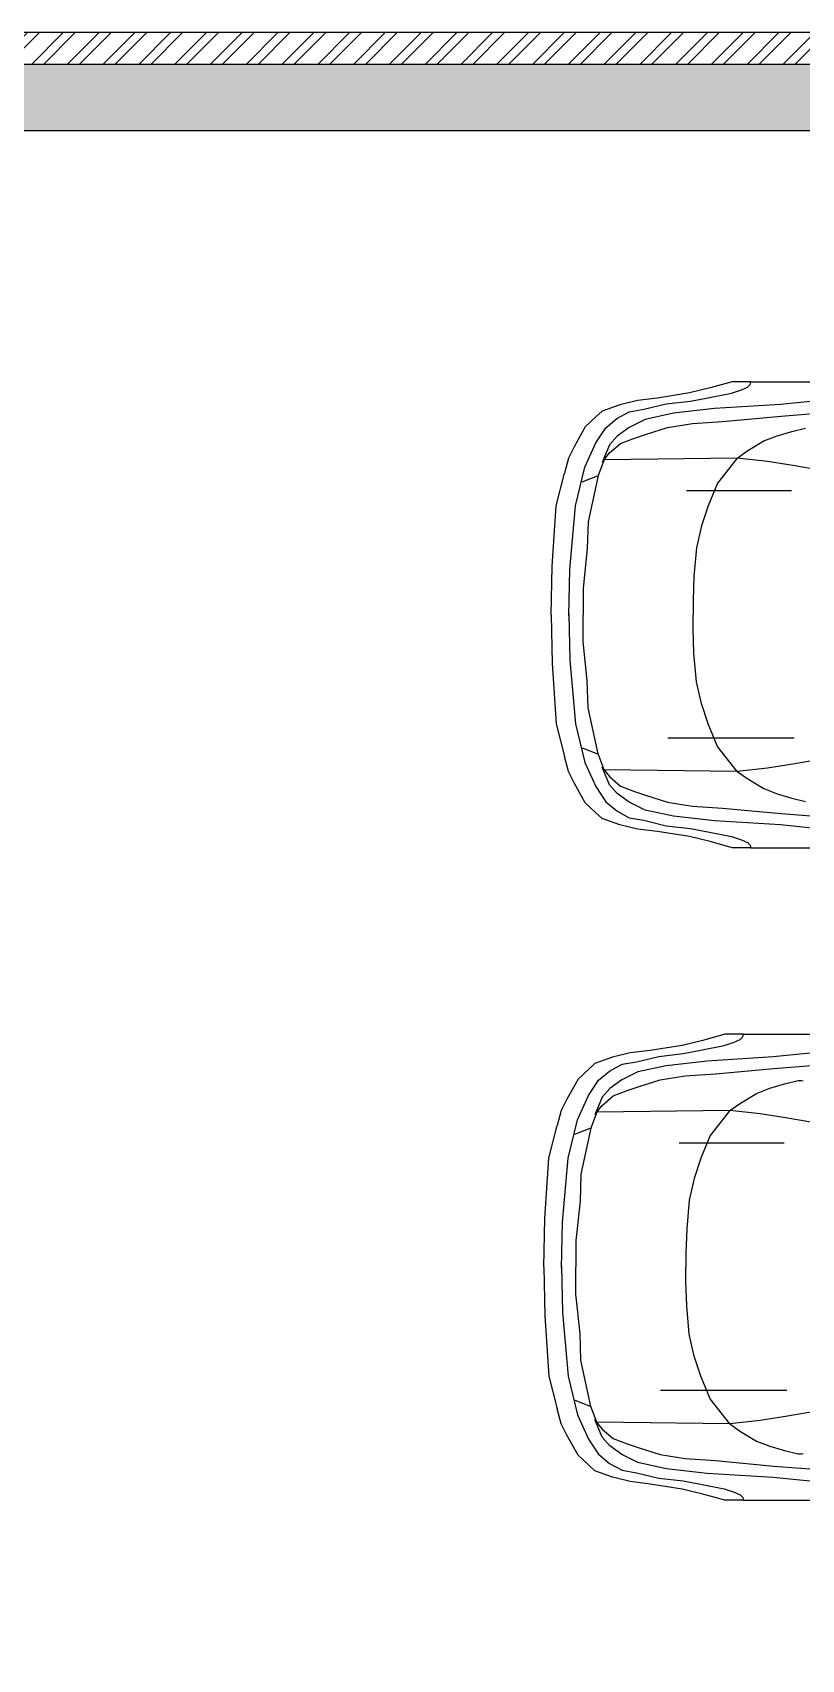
# Model space of a CAD drawing. Header units: millimetres. Extents: x 10193 to 57833, y 9963 to 44360.
# Drawn here: x 50669 to 53564, y 36575 to 42703 of the extents above; entities that cross this region are included whole.
import ezdxf

# ---------------------------------------------------------------- set-up
doc = ezdxf.new("R2010")
doc.units = ezdxf.units.MM
doc.layers.add('free-dwg.com', color=7, linetype='Continuous')
doc.layers.add('Стены', color=7, linetype='Continuous')

msp = doc.modelspace()

# ---------------------------------------------------------------- hatches: boundary and pattern name
at = {"layer": 'Стены'}
h = msp.add_hatch(dxfattribs=at)
h.set_pattern_fill('ANSI32', color=256, scale=10)
h.paths.add_polyline_path([(57833.4, 42702.7), (10593.4, 42702.7), (10593.4, 9962.7), (26833.4, 9962.7), (26833.4, 14962.7), (57833.4, 14962.7)])
h.paths.add_polyline_path([(10713.4, 42582.7), (57713.4, 42582.7), (57713.4, 15082.7), (26713.4, 15082.7), (26713.4, 10082.7), (10713.4, 10082.7)], flags=16)
h.paths.add_polyline_path([(10963.4, 42332.7), (57463.4, 42332.7), (57463.4, 15332.7), (26463.4, 15332.7), (26463.4, 10332.7), (10963.4, 10332.7)], flags=0)
h.paths.add_polyline_path([(57463.4, 42332.7), (10963.4, 42332.7), (10963.4, 10332.7), (26463.4, 10332.7), (26463.4, 15332.7), (57463.4, 15332.7)], flags=0)
h = msp.add_hatch(dxfattribs=at)
h.set_pattern_fill('ANSI36', color=256, scale=10)
h.paths.add_polyline_path([(57713.4, 42582.7), (10713.4, 42582.7), (10713.4, 10082.7), (26713.4, 10082.7), (26713.4, 15082.7), (57713.4, 15082.7)])
h.paths.add_polyline_path([(10963.4, 42332.7), (57463.4, 42332.7), (57463.4, 15332.7), (26463.4, 15332.7), (26463.4, 10332.7), (10963.4, 10332.7)], flags=16)

# ---------------------------------------------------------------- linework, layer by layer
at = {"layer": 'free-dwg.com'}
for p, q in [((53302.5, 41387.5), (53219.8, 41363.9)), ((53373.5, 41387.4), (53302.5, 41387.5)), ((53338.1, 41357), (53360.9, 41367.1)), ((53360.9, 41367.1), (53371, 41377.3)), ((53371, 41377.3), (53373.5, 41387.4)), ((53373.5, 41387.4), (53771.2, 41387.4)), ((52946.1, 41316.7), (52880, 41300.2)), ((53021.6, 41326.1), (52946.1, 41316.7)), ((52970.8, 41283.6), (53054.4, 41303.9)), ((53142, 41345), (53021.6, 41326.1)), ((53054.4, 41303.9), (53145.6, 41314)), ((53219.8, 41363.9), (53142, 41345)), ((53145.6, 41314), (53211.4, 41326.7)), ((53211.4, 41326.7), (53300.1, 41344.4)), ((53300.1, 41344.4), (53338.1, 41357)), ((53781.3, 41331.7), (53485, 41301.3)), ((52790.3, 41255.4), (52750.1, 41217.7)), ((52813.9, 41276.6), (52790.3, 41255.4)), ((52880, 41300.2), (52813.9, 41276.6)), ((52827.2, 41213.8), (52868.3, 41248.5)), ((52868.3, 41248.5), (52915.8, 41273.8)), ((52975.9, 41245.7), (52915.1, 41215.3)), ((52915.8, 41273.8), (52970.8, 41283.6)), ((53082.3, 41268.4), (52975.9, 41245.7)), ((53236.8, 41286.2), (53082.3, 41268.4)), ((53485, 41301.3), (53236.8, 41286.2)), ((53267.2, 41238.1), (53487.5, 41258.3)), ((53487.5, 41258.3), (53809.2, 41283.6)), ((52750.1, 41217.7), (52707.7, 41142.2)), ((52789.3, 41156.9), (52827.2, 41213.8)), ((52869.5, 41182.4), (52841.6, 41149.5)), ((52915.1, 41215.3), (52869.5, 41182.4)), ((52935.3, 41174.8), (52980.9, 41190)), ((52980.9, 41190), (53059.5, 41215.3)), ((53059.5, 41215.3), (53153.2, 41230.5)), ((53153.2, 41230.5), (53267.2, 41238.1)), ((53422, 41164.3), (53471.9, 41183.9)), ((53471.9, 41183.9), (53527.8, 41200.5)), ((53527.8, 41200.5), (53579.2, 41212.6)), ((52707.7, 41142.2), (52686.4, 41099.8)), ((52748.2, 41065.3), (52789.3, 41156.9)), ((52841.6, 41149.5), (52813.8, 41083.7)), ((52841.6, 41119.1), (52882.1, 41154.6)), ((52882.1, 41154.6), (52935.3, 41174.8)), ((53322.3, 41099.4), (53361.5, 41128.1)), ((53361.5, 41128.1), (53422, 41164.3)), ((52686.4, 41099.8), (52672.3, 41043.2)), ((52713.4, 40920), (52748.2, 41065.3)), ((52820.9, 41093.7), (52798.8, 41033.7)), ((52818.8, 41091.3), (52841.6, 41119.1)), ((53322.3, 41099.4), (52820.9, 41093.7)), ((53322.3, 41099.4), (53247.8, 41005.3)), ((53435.6, 41087.3), (53322.3, 41099.4)), ((53530.8, 41072.2), (53435.6, 41087.3)), ((53633.6, 41054.1), (53530.8, 41072.2)), ((52640.7, 40920), (52672.3, 41043.2)), ((52737.8, 41010.3), (52796, 41033.1)), ((52798.8, 41033.7), (52760.8, 40859.9)), ((53247.8, 41005.3), (53213, 40920)), ((53526.7, 40976.4), (53131.1, 40976.4)), ((52624.9, 40692.5), (52640.7, 40920)), ((52691.3, 40679.9), (52713.4, 40920)), ((53213, 40920), (53187.7, 40844.1)), ((52760.8, 40859.9), (52757.7, 40758.9)), ((53187.7, 40844.1), (53168.7, 40762)), ((52757.7, 40758.9), (52741.8, 40610.4)), ((53168.7, 40762), (53159.2, 40654.6)), ((52621.7, 40509.3), (52624.9, 40692.5)), ((52688.1, 40506.1), (52691.3, 40679.9)), ((53159.2, 40654.6), (53156.1, 40563)), ((52741.8, 40610.4), (52741.8, 40509.6)), ((52621.7, 40509.8), (52624.9, 40326.6)), ((52688.1, 40513), (52691.3, 40339.2)), ((52741.8, 40408.7), (52741.8, 40509.6)), ((53156.1, 40563), (53156.1, 40509.6)), ((53156.1, 40456.1), (53156.1, 40509.6)), ((53159.2, 40364.5), (53156.1, 40456.1)), ((52757.7, 40260.3), (52741.8, 40408.7)), ((52624.9, 40326.6), (52640.7, 40099.1)), ((52691.3, 40339.2), (52713.4, 40099.1)), ((53168.7, 40257.1), (53159.2, 40364.5)), ((52760.8, 40159.2), (52757.7, 40260.3)), ((53187.7, 40175), (53168.7, 40257.1)), ((52798.8, 39985.4), (52760.8, 40159.2)), ((53213, 40099.1), (53187.7, 40175)), ((52640.7, 40099.1), (52672.3, 39975.9)), ((52713.4, 40099.1), (52748.2, 39953.8)), ((53247.8, 40013.8), (53213, 40099.1)), ((53536.1, 40044.9), (53060.5, 40044.9)), ((52686.4, 39919.3), (52672.3, 39975.9)), ((52737.8, 40008.8), (52796, 39986)), ((52820.9, 39925.4), (52798.8, 39985.4)), ((53322.3, 39919.7), (53247.8, 40013.8)), ((53633.6, 39965), (53530.8, 39946.9)), ((52707.7, 39876.9), (52686.4, 39919.3)), ((52748.2, 39953.8), (52789.3, 39862.2)), ((52841.6, 39869.6), (52813.8, 39935.4)), ((52818.8, 39927.8), (52841.6, 39900)), ((53322.3, 39919.7), (52820.9, 39925.4)), ((52841.6, 39900), (52882.1, 39864.5)), ((53435.6, 39931.8), (53322.3, 39919.7)), ((53322.3, 39919.7), (53361.5, 39891.1)), ((53530.8, 39946.9), (53435.6, 39931.8)), ((52750.1, 39801.4), (52707.7, 39876.9)), ((52789.3, 39862.2), (52827.2, 39805.4)), ((52869.5, 39836.7), (52841.6, 39869.6)), ((52915.1, 39803.8), (52869.5, 39836.7)), ((52882.1, 39864.5), (52935.3, 39844.3)), ((52935.3, 39844.3), (52980.9, 39829.1)), ((53361.5, 39891.1), (53422, 39854.8)), ((53422, 39854.8), (53471.9, 39835.2)), ((53471.9, 39835.2), (53527.8, 39818.6)), ((52790.3, 39763.7), (52750.1, 39801.4)), ((52827.2, 39805.4), (52868.3, 39770.6)), ((52975.9, 39773.4), (52915.1, 39803.8)), ((53082.3, 39750.7), (52975.9, 39773.4)), ((52980.9, 39829.1), (53059.5, 39803.8)), ((53059.5, 39803.8), (53153.2, 39788.6)), ((53153.2, 39788.6), (53267.2, 39781)), ((53267.2, 39781), (53487.5, 39760.8)), ((53527.8, 39818.6), (53579.2, 39806.5)), ((52813.9, 39742.5), (52790.3, 39763.7)), ((52880, 39718.9), (52813.9, 39742.5)), ((52868.3, 39770.6), (52915.8, 39745.3)), ((52946.1, 39702.4), (52880, 39718.9)), ((52915.8, 39745.3), (52970.8, 39735.5)), ((52970.8, 39735.5), (53054.4, 39715.2)), ((53054.4, 39715.2), (53145.6, 39705.1)), ((53236.8, 39732.9), (53082.3, 39750.7)), ((53485, 39717.8), (53236.8, 39732.9)), ((53781.3, 39687.4), (53485, 39717.8)), ((53487.5, 39760.8), (53809.2, 39735.5)), ((53021.6, 39693), (52946.1, 39702.4)), ((53142, 39674.1), (53021.6, 39693)), ((53219.8, 39655.2), (53142, 39674.1)), ((53145.6, 39705.1), (53211.4, 39692.5)), ((53211.4, 39692.5), (53300.1, 39674.7)), ((53302.5, 39631.7), (53219.8, 39655.2)), ((53300.1, 39674.7), (53338.1, 39662.1)), ((53338.1, 39662.1), (53360.9, 39652)), ((53360.9, 39652), (53371, 39641.8)), ((53373.5, 39631.7), (53302.5, 39631.7)), ((53371, 39641.8), (53373.5, 39631.7)), ((53373.5, 39631.7), (53771.2, 39631.7)), ((53275, 38930), (53192.4, 38906.4)), ((53346.1, 38929.9), (53275, 38930)), ((53333.4, 38909.7), (53343.5, 38919.8)), ((53343.5, 38919.8), (53346.1, 38929.9)), ((53346.1, 38929.9), (53743.7, 38929.9)), ((52918.6, 38859.2), (52852.5, 38842.7)), ((52994.1, 38868.7), (52918.6, 38859.2)), ((53114.5, 38887.5), (52994.1, 38868.7)), ((53026.9, 38846.4), (53118.1, 38856.5)), ((53192.4, 38906.4), (53114.5, 38887.5)), ((53118.1, 38856.5), (53184, 38869.2)), ((53184, 38869.2), (53272.6, 38886.9)), ((53272.6, 38886.9), (53310.6, 38899.5)), ((53310.6, 38899.5), (53333.4, 38909.7)), ((53753.9, 38874.2), (53457.5, 38843.9)), ((52762.8, 38797.9), (52722.7, 38760.2)), ((52786.4, 38819.1), (52762.8, 38797.9)), ((52852.5, 38842.7), (52786.4, 38819.1)), ((52799.7, 38756.3), (52840.9, 38791)), ((52840.9, 38791), (52888.3, 38816.3)), ((52888.3, 38816.3), (52943.3, 38826.1)), ((52943.3, 38826.1), (53026.9, 38846.4)), ((53054.8, 38811), (52948.4, 38788.2)), ((53209.3, 38828.7), (53054.8, 38811)), ((53457.5, 38843.9), (53209.3, 38828.7)), ((53239.7, 38780.6), (53460.1, 38800.8)), ((53460.1, 38800.8), (53781.7, 38826.1)), ((52722.7, 38760.2), (52680.2, 38684.7)), ((52761.8, 38699.4), (52799.7, 38756.3)), ((52887.6, 38757.8), (52842, 38724.9)), ((52948.4, 38788.2), (52887.6, 38757.8)), ((52907.9, 38717.3), (52953.5, 38732.5)), ((52953.5, 38732.5), (53032, 38757.8)), ((53032, 38757.8), (53125.7, 38773)), ((53125.7, 38773), (53239.7, 38780.6)), ((53444.4, 38726.4), (53500.3, 38743)), ((53500.3, 38743), (53551.7, 38755.1)), ((53551.7, 38755.1), (53563.8, 38755.1)), ((53563.8, 38755.1), (53569.8, 38753.6)), ((52680.2, 38684.7), (52658.9, 38642.3)), ((52720.7, 38607.8), (52761.8, 38699.4)), ((52814.1, 38692), (52786.3, 38626.2)), ((52842, 38724.9), (52814.1, 38692)), ((52814.1, 38661.7), (52854.7, 38697.1)), ((52854.7, 38697.1), (52907.9, 38717.3)), ((53294.8, 38641.9), (53334.1, 38670.6)), ((53334.1, 38670.6), (53394.5, 38706.8)), ((53394.5, 38706.8), (53444.4, 38726.4)), ((52658.9, 38642.3), (52644.8, 38585.7)), ((52685.9, 38462.5), (52720.7, 38607.8)), ((52793.4, 38636.2), (52771.3, 38576.2)), ((52791.4, 38633.8), (52814.1, 38661.7)), ((53294.8, 38641.9), (52793.4, 38636.2)), ((53294.8, 38641.9), (53220.3, 38547.8)), ((53408.1, 38629.8), (53294.8, 38641.9)), ((53503.3, 38614.7), (53408.1, 38629.8)), ((53606.1, 38596.6), (53503.3, 38614.7)), ((52613.2, 38462.5), (52644.8, 38585.7)), ((52710.3, 38552.8), (52768.6, 38575.6)), ((52771.3, 38576.2), (52733.3, 38402.5)), ((53220.3, 38547.8), (53185.5, 38462.5)), ((53499.2, 38518.9), (53103.7, 38518.9)), ((52597.4, 38235), (52613.2, 38462.5)), ((52663.8, 38222.4), (52685.9, 38462.5)), ((53185.5, 38462.5), (53160.2, 38386.7)), ((52733.3, 38402.5), (52730.2, 38301.4)), ((53160.2, 38386.7), (53141.2, 38304.5)), ((52730.2, 38301.4), (52714.4, 38152.9)), ((53141.2, 38304.5), (53131.8, 38197.1)), ((52594.2, 38051.8), (52597.4, 38235)), ((52660.6, 38048.6), (52663.8, 38222.4)), ((53131.8, 38197.1), (53128.6, 38105.5)), ((52714.4, 38152.9), (52714.4, 38052.1)), ((52660.6, 38055.5), (52663.8, 37881.7)), ((53128.6, 38105.5), (53128.6, 38052.1)), ((52594.2, 38052.3), (52597.4, 37869.1)), ((52714.4, 37951.2), (52714.4, 38052.1)), ((53128.6, 37998.6), (53128.6, 38052.1)), ((53131.8, 37907), (53128.6, 37998.6)), ((52730.2, 37802.8), (52714.4, 37951.2)), ((52663.8, 37881.7), (52685.9, 37641.7)), ((53141.2, 37799.6), (53131.8, 37907)), ((52597.4, 37869.1), (52613.2, 37641.7)), ((52733.3, 37701.7), (52730.2, 37802.8)), ((53160.2, 37717.5), (53141.2, 37799.6)), ((52771.3, 37527.9), (52733.3, 37701.7)), ((53185.5, 37641.7), (53160.2, 37717.5)), ((52613.2, 37641.7), (52644.8, 37518.5)), ((52685.9, 37641.7), (52720.7, 37496.3)), ((53220.3, 37556.4), (53185.5, 37641.7)), ((53508.6, 37587.4), (53033, 37587.4)), ((52658.9, 37461.9), (52644.8, 37518.5)), ((52710.3, 37551.3), (52768.6, 37528.5)), ((52793.4, 37467.9), (52771.3, 37527.9)), ((53294.8, 37462.3), (53220.3, 37556.4)), ((53606.1, 37507.5), (53503.3, 37489.4)), ((52680.2, 37419.4), (52658.9, 37461.9)), ((52720.7, 37496.3), (52761.8, 37404.7)), ((52814.1, 37412.1), (52786.3, 37477.9)), ((52791.4, 37470.3), (52814.1, 37442.5)), ((53294.8, 37462.3), (52793.4, 37467.9)), ((52814.1, 37442.5), (52854.7, 37407.1)), ((53408.1, 37474.3), (53294.8, 37462.3)), ((53294.8, 37462.3), (53334.1, 37433.6)), ((53503.3, 37489.4), (53408.1, 37474.3)), ((52722.7, 37344), (52680.2, 37419.4)), ((52761.8, 37404.7), (52799.7, 37347.9)), ((52842, 37379.2), (52814.1, 37412.1)), ((52854.7, 37407.1), (52907.9, 37386.8)), ((52907.9, 37386.8), (52953.5, 37371.6)), ((53334.1, 37433.6), (53394.5, 37397.3)), ((53394.5, 37397.3), (53444.4, 37377.7)), ((52762.8, 37306.2), (52722.7, 37344)), ((52799.7, 37347.9), (52840.9, 37313.1)), ((52887.6, 37346.3), (52842, 37379.2)), ((52948.4, 37315.9), (52887.6, 37346.3)), ((52953.5, 37371.6), (53032, 37346.3)), ((53032, 37346.3), (53125.7, 37331.1)), ((53125.7, 37331.1), (53239.7, 37323.5)), ((53239.7, 37323.5), (53460.1, 37303.3)), ((53444.4, 37377.7), (53500.3, 37361.1)), ((53500.3, 37361.1), (53551.7, 37349)), ((53551.7, 37349), (53563.8, 37349)), ((53563.8, 37349), (53569.8, 37350.5)), ((52786.4, 37285), (52762.8, 37306.2)), ((52852.5, 37261.4), (52786.4, 37285)), ((52840.9, 37313.1), (52888.3, 37287.8)), ((52918.6, 37244.9), (52852.5, 37261.4)), ((52888.3, 37287.8), (52943.3, 37278)), ((52943.3, 37278), (53026.9, 37257.7)), ((53054.8, 37293.2), (52948.4, 37315.9)), ((53209.3, 37275.5), (53054.8, 37293.2)), ((53457.5, 37260.3), (53209.3, 37275.5)), ((53753.9, 37229.9), (53457.5, 37260.3)), ((53460.1, 37303.3), (53781.7, 37278)), ((52994.1, 37235.5), (52918.6, 37244.9)), ((53114.5, 37216.6), (52994.1, 37235.5)), ((53026.9, 37257.7), (53118.1, 37247.6)), ((53192.4, 37197.8), (53114.5, 37216.6)), ((53118.1, 37247.6), (53184, 37235)), ((53184, 37235), (53272.6, 37217.3)), ((53275, 37174.2), (53192.4, 37197.8)), ((53272.6, 37217.3), (53310.6, 37204.6)), ((53310.6, 37204.6), (53333.4, 37194.5)), ((53346.1, 37174.2), (53275, 37174.2)), ((53333.4, 37194.5), (53343.5, 37184.4)), ((53343.5, 37184.4), (53346.1, 37174.2)), ((53346.1, 37174.2), (53743.7, 37174.2))]:
    msp.add_line(p, q, dxfattribs=at)
at = {"layer": 'Стены'}
for p, q in [((57833.4, 42702.7), (15578.4, 42702.7)), ((57713.4, 42582.7), (15578.4, 42582.7)), ((57463.4, 42332.7), (15578.4, 42332.7))]:
    msp.add_line(p, q, dxfattribs=at)

doc.saveas('drawing.dxf')
